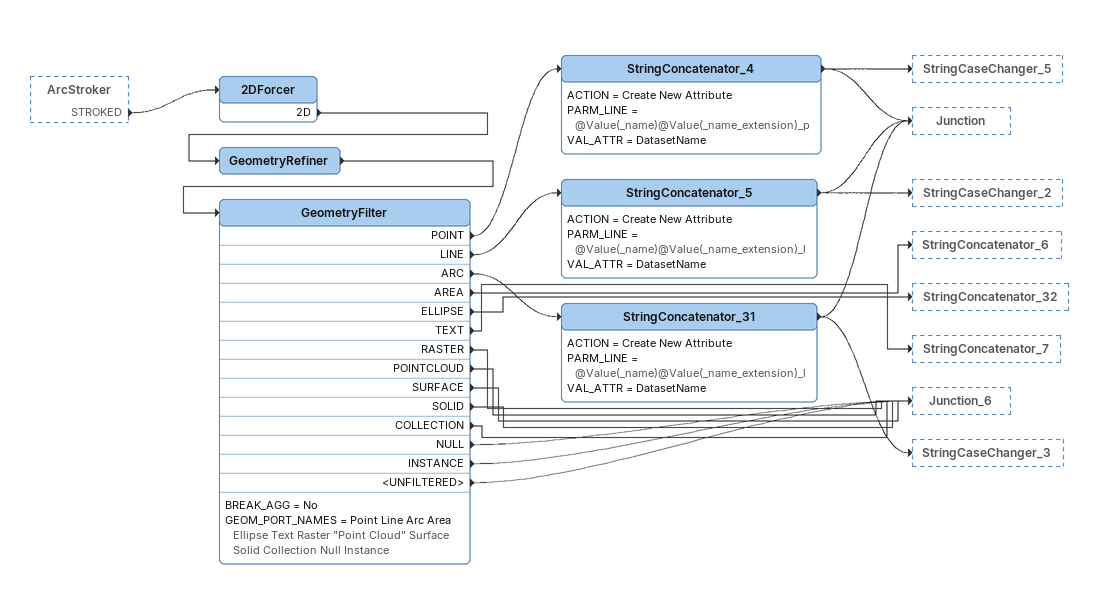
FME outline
ArcStroker [outside]
    STROKED -> 2DForcer
2DForcer
    2D -> GeometryRefiner
GeometryRefiner
    -> GeometryFilter
GeometryFilter
    BREAK_AGG = No
    GEOM_PORT_NAMES = Point Line Arc Area Ellipse Text Raster "Point Cloud" Surface Solid Collection Null Instance
    POINT -> StringConcatenator_4
    LINE -> StringConcatenator_5
    ARC -> StringConcatenator_31
    AREA -> StringConcatenator_6
    ELLIPSE -> StringConcatenator_32
    TEXT -> StringConcatenator_7
    RASTER -> Junction_6
    POINTCLOUD -> Junction_6
    SURFACE -> Junction_6
    SOLID -> Junction_6
    COLLECTION -> Junction_6
    NULL -> Junction_6
    INSTANCE -> Junction_6
    <UNFILTERED> -> Junction_6
StringConcatenator_4
    ACTION = Create New Attribute
    PARM_LINE = @Value(_name)@Value(_name_extension)_p
    VAL_ATTR = DatasetName
    -> StringCaseChanger_5
    -> Junction
StringConcatenator_5
    ACTION = Create New Attribute
    PARM_LINE = @Value(_name)@Value(_name_extension)_l
    VAL_ATTR = DatasetName
    -> StringCaseChanger_2
    -> Junction
StringConcatenator_31
    ACTION = Create New Attribute
    PARM_LINE = @Value(_name)@Value(_name_extension)_l
    VAL_ATTR = DatasetName
    -> StringCaseChanger_3
    -> Junction
